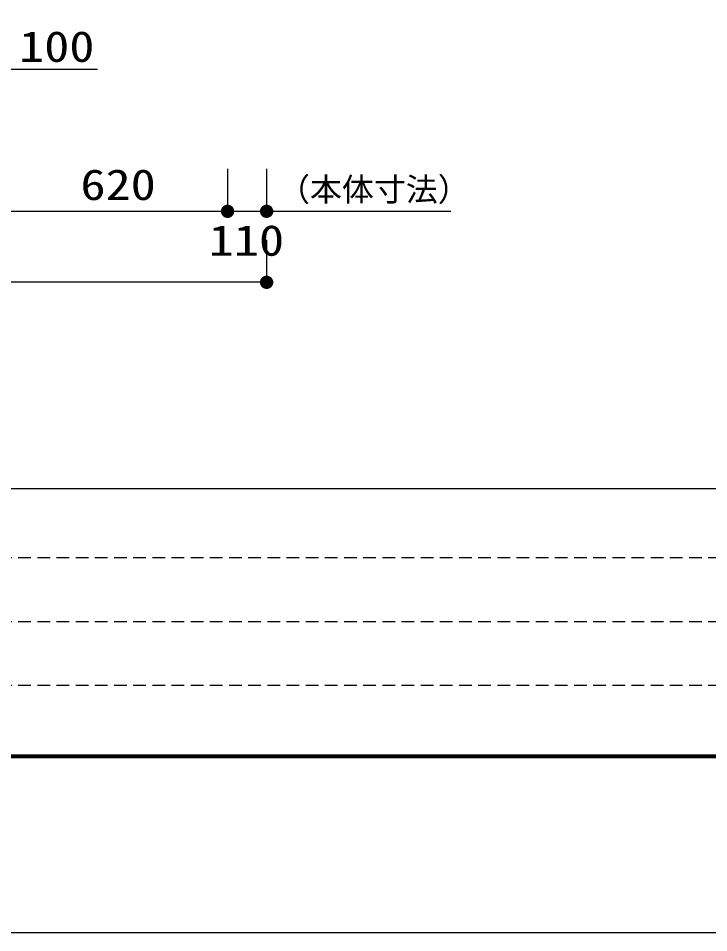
# Model space of a CAD drawing. Units: millimetres, scale not verified. Extents: x -8910 to 8910, y -6308 to 6308.
# Drawn here: x -3468 to -1523, y -6308 to -3732 of the extents above; entities that cross this region are included whole.
import ezdxf
from ezdxf.enums import TextEntityAlignment as Align

# ---------------------------------------------------------------- set-up
doc = ezdxf.new("R2010")
doc.units = ezdxf.units.MM
doc.header["$LTSCALE"] = 30
doc.linetypes.add('DASHED1', pattern=[1.8, 1.2, -0.6])
for name, color, linetype, lineweight in [('1-2_00クル-フ-6寸法', 132, 'Continuous', 25), ('1-5_図面枠', 7, 'Continuous', 25), ('1-6_Axis_waku', 7, 'Continuous', 25)]:
    doc.layers.add(name, color=color, linetype=linetype, lineweight=lineweight)
doc.styles.add('ＭＳ ゴシック', font='')
doc.styles.get('ＭＳ ゴシック').set_extended_font_data('MS Gothic')

msp = doc.modelspace()

# ---------------------------------------------------------------- linework, layer by layer
at = {"layer": '1-2_00クル-フ-6寸法', "color": 4}
for p, q in [((-3498.07, -3875.7), (-3244.63, -3875.7)), ((-2878.09, -4155.7), (-2878.09, -4275.7)), ((-2878.09, -4155.7), (-2878.09, -4275.7)), ((-2768.09, -4155.7), (-2768.09, -4275.7)), ((-3498.07, -4275.7), (-2878.09, -4275.7)), ((-2878.09, -4275.7), (-2768.09, -4275.7)), ((-2768.09, -4275.7), (-2249.35, -4275.7)), ((-2768.09, -4355.7), (-2768.09, -4475.7)), ((-2768.09, -4475.7), (-6468.11, -4475.7))]:
    msp.add_line(p, q, dxfattribs=at)
at = {"layer": '1-2_00クル-フ-6寸法'}
for points in [[(-2878.09, -4275.7), (-2896.84, -4275.7), (-2896.69, -4273.35)], [(-2878.09, -4275.7), (-2896.84, -4275.7), (-2896.69, -4273.35)], [(-2878.09, -4275.7), (-2896.69, -4273.35), (-2896.25, -4271.03)], [(-2878.09, -4275.7), (-2896.69, -4273.35), (-2896.25, -4271.03)], [(-2878.09, -4275.7), (-2896.25, -4271.03), (-2895.52, -4268.8)], [(-2878.09, -4275.7), (-2896.25, -4271.03), (-2895.52, -4268.8)], [(-2878.09, -4275.7), (-2895.52, -4268.8), (-2894.52, -4266.66)], [(-2878.09, -4275.7), (-2895.52, -4268.8), (-2894.52, -4266.66)], [(-2878.09, -4275.7), (-2894.52, -4266.66), (-2893.26, -4264.68)], [(-2878.09, -4275.7), (-2894.52, -4266.66), (-2893.26, -4264.68)], [(-2878.09, -4275.7), (-2893.26, -4264.68), (-2891.76, -4262.86)], [(-2878.09, -4275.7), (-2893.26, -4264.68), (-2891.76, -4262.86)], [(-2878.09, -4275.7), (-2891.76, -4262.86), (-2890.04, -4261.25)], [(-2878.09, -4275.7), (-2891.76, -4262.86), (-2890.04, -4261.25)], [(-2878.09, -4275.7), (-2890.04, -4261.25), (-2888.14, -4259.87)], [(-2878.09, -4275.7), (-2890.04, -4261.25), (-2888.14, -4259.87)], [(-2878.09, -4275.7), (-2888.14, -4259.87), (-2886.07, -4258.73)], [(-2878.09, -4275.7), (-2888.14, -4259.87), (-2886.07, -4258.73)], [(-2878.09, -4275.7), (-2886.07, -4258.73), (-2883.89, -4257.87)], [(-2878.09, -4275.7), (-2886.07, -4258.73), (-2883.89, -4257.87)], [(-2878.09, -4275.7), (-2883.89, -4257.87), (-2881.61, -4257.28)], [(-2878.09, -4275.7), (-2883.89, -4257.87), (-2881.61, -4257.28)], [(-2878.09, -4275.7), (-2881.61, -4257.28), (-2879.27, -4256.98)], [(-2878.09, -4275.7), (-2881.61, -4257.28), (-2879.27, -4256.98)], [(-2878.09, -4275.7), (-2879.27, -4256.98), (-2876.91, -4256.98)], [(-2878.09, -4275.7), (-2879.27, -4256.98), (-2876.91, -4256.98)], [(-2878.09, -4275.7), (-2876.91, -4256.98), (-2874.58, -4257.28)], [(-2878.09, -4275.7), (-2876.91, -4256.98), (-2874.58, -4257.28)], [(-2878.09, -4275.7), (-2874.58, -4257.28), (-2872.3, -4257.87)], [(-2878.09, -4275.7), (-2874.58, -4257.28), (-2872.3, -4257.87)], [(-2878.09, -4275.7), (-2872.3, -4257.87), (-2870.11, -4258.73)], [(-2878.09, -4275.7), (-2872.3, -4257.87), (-2870.11, -4258.73)], [(-2878.09, -4275.7), (-2870.11, -4258.73), (-2868.04, -4259.87)], [(-2878.09, -4275.7), (-2870.11, -4258.73), (-2868.04, -4259.87)], [(-2878.09, -4275.7), (-2868.04, -4259.87), (-2866.14, -4261.25)], [(-2878.09, -4275.7), (-2868.04, -4259.87), (-2866.14, -4261.25)], [(-2878.09, -4275.7), (-2866.14, -4261.25), (-2864.42, -4262.86)], [(-2878.09, -4275.7), (-2866.14, -4261.25), (-2864.42, -4262.86)], [(-2878.09, -4275.7), (-2864.42, -4262.86), (-2862.92, -4264.68)], [(-2878.09, -4275.7), (-2864.42, -4262.86), (-2862.92, -4264.68)], [(-2878.09, -4275.7), (-2862.92, -4264.68), (-2861.66, -4266.66)], [(-2878.09, -4275.7), (-2862.92, -4264.68), (-2861.66, -4266.66)], [(-2878.09, -4275.7), (-2861.66, -4266.66), (-2860.66, -4268.8)], [(-2878.09, -4275.7), (-2861.66, -4266.66), (-2860.66, -4268.8)], [(-2878.09, -4275.7), (-2860.66, -4268.8), (-2859.93, -4271.03)], [(-2878.09, -4275.7), (-2860.66, -4268.8), (-2859.93, -4271.03)], [(-2878.09, -4275.7), (-2859.93, -4271.03), (-2859.49, -4273.35)], [(-2878.09, -4275.7), (-2859.93, -4271.03), (-2859.49, -4273.35)], [(-2878.09, -4275.7), (-2859.49, -4273.35), (-2859.34, -4275.7)], [(-2878.09, -4275.7), (-2859.49, -4273.35), (-2859.34, -4275.7)], [(-2768.09, -4275.7), (-2786.84, -4275.7), (-2786.69, -4273.35)], [(-2768.09, -4275.7), (-2786.69, -4273.35), (-2786.25, -4271.03)], [(-2768.09, -4275.7), (-2786.25, -4271.03), (-2785.52, -4268.8)], [(-2768.09, -4275.7), (-2785.52, -4268.8), (-2784.52, -4266.66)], [(-2768.09, -4275.7), (-2784.52, -4266.66), (-2783.26, -4264.68)], [(-2768.09, -4275.7), (-2783.26, -4264.68), (-2781.76, -4262.86)], [(-2768.09, -4275.7), (-2781.76, -4262.86), (-2780.04, -4261.25)], [(-2768.09, -4275.7), (-2780.04, -4261.25), (-2778.14, -4259.87)], [(-2768.09, -4275.7), (-2778.14, -4259.87), (-2776.07, -4258.73)], [(-2768.09, -4275.7), (-2776.07, -4258.73), (-2773.88, -4257.87)], [(-2768.09, -4275.7), (-2773.88, -4257.87), (-2771.6, -4257.28)], [(-2768.09, -4275.7), (-2771.6, -4257.28), (-2769.27, -4256.98)], [(-2768.09, -4275.7), (-2769.27, -4256.98), (-2766.91, -4256.98)], [(-2768.09, -4275.7), (-2766.91, -4256.98), (-2764.58, -4257.28)], [(-2768.09, -4275.7), (-2764.58, -4257.28), (-2762.29, -4257.87)], [(-2768.09, -4275.7), (-2762.29, -4257.87), (-2760.11, -4258.73)], [(-2768.09, -4275.7), (-2760.11, -4258.73), (-2758.04, -4259.87)], [(-2768.09, -4275.7), (-2758.04, -4259.87), (-2756.14, -4261.25)], [(-2768.09, -4275.7), (-2756.14, -4261.25), (-2754.42, -4262.86)], [(-2768.09, -4275.7), (-2754.42, -4262.86), (-2752.92, -4264.68)], [(-2768.09, -4275.7), (-2752.92, -4264.68), (-2751.66, -4266.66)], [(-2768.09, -4275.7), (-2751.66, -4266.66), (-2750.66, -4268.8)], [(-2768.09, -4275.7), (-2750.66, -4268.8), (-2749.93, -4271.03)], [(-2768.09, -4275.7), (-2749.93, -4271.03), (-2749.49, -4273.35)], [(-2768.09, -4275.7), (-2749.49, -4273.35), (-2749.34, -4275.7)], [(-2878.09, -4275.7), (-2896.69, -4278.05), (-2896.84, -4275.7)], [(-2878.09, -4275.7), (-2896.69, -4278.05), (-2896.84, -4275.7)], [(-2878.09, -4275.7), (-2896.25, -4280.36), (-2896.69, -4278.05)], [(-2878.09, -4275.7), (-2896.25, -4280.36), (-2896.69, -4278.05)], [(-2878.09, -4275.7), (-2895.52, -4282.6), (-2896.25, -4280.36)], [(-2878.09, -4275.7), (-2895.52, -4282.6), (-2896.25, -4280.36)], [(-2878.09, -4275.7), (-2894.52, -4284.73), (-2895.52, -4282.6)], [(-2878.09, -4275.7), (-2894.52, -4284.73), (-2895.52, -4282.6)], [(-2878.09, -4275.7), (-2893.26, -4286.72), (-2894.52, -4284.73)], [(-2878.09, -4275.7), (-2893.26, -4286.72), (-2894.52, -4284.73)], [(-2878.09, -4275.7), (-2891.76, -4288.53), (-2893.26, -4286.72)], [(-2878.09, -4275.7), (-2891.76, -4288.53), (-2893.26, -4286.72)], [(-2878.09, -4275.7), (-2890.04, -4290.14), (-2891.76, -4288.53)], [(-2878.09, -4275.7), (-2890.04, -4290.14), (-2891.76, -4288.53)], [(-2878.09, -4275.7), (-2888.14, -4291.53), (-2890.04, -4290.14)], [(-2878.09, -4275.7), (-2888.14, -4291.53), (-2890.04, -4290.14)], [(-2878.09, -4275.7), (-2886.07, -4292.66), (-2888.14, -4291.53)], [(-2878.09, -4275.7), (-2886.07, -4292.66), (-2888.14, -4291.53)], [(-2878.09, -4275.7), (-2883.89, -4293.53), (-2886.07, -4292.66)], [(-2878.09, -4275.7), (-2883.89, -4293.53), (-2886.07, -4292.66)], [(-2878.09, -4275.7), (-2881.61, -4294.12), (-2883.89, -4293.53)], [(-2878.09, -4275.7), (-2881.61, -4294.12), (-2883.89, -4293.53)], [(-2878.09, -4275.7), (-2879.27, -4294.41), (-2881.61, -4294.12)], [(-2878.09, -4275.7), (-2879.27, -4294.41), (-2881.61, -4294.12)], [(-2878.09, -4275.7), (-2876.91, -4294.41), (-2879.27, -4294.41)], [(-2878.09, -4275.7), (-2876.91, -4294.41), (-2879.27, -4294.41)], [(-2878.09, -4275.7), (-2874.58, -4294.12), (-2876.91, -4294.41)], [(-2878.09, -4275.7), (-2872.3, -4293.53), (-2874.58, -4294.12)], [(-2878.09, -4275.7), (-2870.11, -4292.66), (-2872.3, -4293.53)], [(-2878.09, -4275.7), (-2868.04, -4291.53), (-2870.11, -4292.66)], [(-2878.09, -4275.7), (-2866.14, -4290.14), (-2868.04, -4291.53)], [(-2878.09, -4275.7), (-2864.42, -4288.53), (-2866.14, -4290.14)], [(-2878.09, -4275.7), (-2862.92, -4286.72), (-2864.42, -4288.53)], [(-2878.09, -4275.7), (-2861.66, -4284.73), (-2862.92, -4286.72)], [(-2878.09, -4275.7), (-2860.66, -4282.6), (-2861.66, -4284.73)], [(-2878.09, -4275.7), (-2859.93, -4280.36), (-2860.66, -4282.6)], [(-2878.09, -4275.7), (-2859.49, -4278.05), (-2859.93, -4280.36)], [(-2878.09, -4275.7), (-2859.34, -4275.7), (-2859.49, -4278.05)], [(-2878.09, -4275.7), (-2874.58, -4294.12), (-2876.91, -4294.41)], [(-2878.09, -4275.7), (-2872.3, -4293.53), (-2874.58, -4294.12)], [(-2878.09, -4275.7), (-2870.11, -4292.66), (-2872.3, -4293.53)], [(-2878.09, -4275.7), (-2868.04, -4291.53), (-2870.11, -4292.66)], [(-2878.09, -4275.7), (-2866.14, -4290.14), (-2868.04, -4291.53)], [(-2878.09, -4275.7), (-2864.42, -4288.53), (-2866.14, -4290.14)], [(-2878.09, -4275.7), (-2862.92, -4286.72), (-2864.42, -4288.53)], [(-2878.09, -4275.7), (-2861.66, -4284.73), (-2862.92, -4286.72)], [(-2878.09, -4275.7), (-2860.66, -4282.6), (-2861.66, -4284.73)], [(-2878.09, -4275.7), (-2859.93, -4280.36), (-2860.66, -4282.6)], [(-2878.09, -4275.7), (-2859.49, -4278.05), (-2859.93, -4280.36)], [(-2878.09, -4275.7), (-2859.34, -4275.7), (-2859.49, -4278.05)], [(-2768.09, -4275.7), (-2786.69, -4278.05), (-2786.84, -4275.7)], [(-2768.09, -4275.7), (-2786.25, -4280.36), (-2786.69, -4278.05)], [(-2768.09, -4275.7), (-2785.52, -4282.6), (-2786.25, -4280.36)], [(-2768.09, -4275.7), (-2784.52, -4284.73), (-2785.52, -4282.6)], [(-2768.09, -4275.7), (-2783.26, -4286.72), (-2784.52, -4284.73)], [(-2768.09, -4275.7), (-2781.76, -4288.53), (-2783.26, -4286.72)], [(-2768.09, -4275.7), (-2780.04, -4290.14), (-2781.76, -4288.53)], [(-2768.09, -4275.7), (-2778.14, -4291.53), (-2780.04, -4290.14)], [(-2768.09, -4275.7), (-2776.07, -4292.66), (-2778.14, -4291.53)], [(-2768.09, -4275.7), (-2773.88, -4293.53), (-2776.07, -4292.66)], [(-2768.09, -4275.7), (-2771.6, -4294.12), (-2773.88, -4293.53)], [(-2768.09, -4275.7), (-2769.27, -4294.41), (-2771.6, -4294.12)], [(-2768.09, -4275.7), (-2766.91, -4294.41), (-2769.27, -4294.41)], [(-2768.09, -4275.7), (-2764.58, -4294.12), (-2766.91, -4294.41)], [(-2768.09, -4275.7), (-2762.29, -4293.53), (-2764.58, -4294.12)], [(-2768.09, -4275.7), (-2760.11, -4292.66), (-2762.29, -4293.53)], [(-2768.09, -4275.7), (-2758.04, -4291.53), (-2760.11, -4292.66)], [(-2768.09, -4275.7), (-2756.14, -4290.14), (-2758.04, -4291.53)], [(-2768.09, -4275.7), (-2754.42, -4288.53), (-2756.14, -4290.14)], [(-2768.09, -4275.7), (-2752.92, -4286.72), (-2754.42, -4288.53)], [(-2768.09, -4275.7), (-2751.66, -4284.73), (-2752.92, -4286.72)], [(-2768.09, -4275.7), (-2750.66, -4282.6), (-2751.66, -4284.73)], [(-2768.09, -4275.7), (-2749.93, -4280.36), (-2750.66, -4282.6)], [(-2768.09, -4275.7), (-2749.49, -4278.05), (-2749.93, -4280.36)], [(-2768.09, -4275.7), (-2749.34, -4275.7), (-2749.49, -4278.05)], [(-2768.09, -4475.7), (-2786.84, -4475.7), (-2786.69, -4473.35)], [(-2768.09, -4475.7), (-2786.69, -4478.05), (-2786.84, -4475.7)], [(-2768.09, -4475.7), (-2786.69, -4473.35), (-2786.25, -4471.03)], [(-2768.09, -4475.7), (-2786.25, -4480.36), (-2786.69, -4478.05)], [(-2768.09, -4475.7), (-2786.25, -4471.03), (-2785.52, -4468.8)], [(-2768.09, -4475.7), (-2785.52, -4482.6), (-2786.25, -4480.36)], [(-2768.09, -4475.7), (-2785.52, -4468.8), (-2784.52, -4466.66)], [(-2768.09, -4475.7), (-2784.52, -4484.73), (-2785.52, -4482.6)], [(-2768.09, -4475.7), (-2784.52, -4466.66), (-2783.26, -4464.68)], [(-2768.09, -4475.7), (-2783.26, -4486.72), (-2784.52, -4484.73)], [(-2768.09, -4475.7), (-2783.26, -4464.68), (-2781.76, -4462.86)], [(-2768.09, -4475.7), (-2781.76, -4488.53), (-2783.26, -4486.72)], [(-2768.09, -4475.7), (-2781.76, -4462.86), (-2780.04, -4461.25)], [(-2768.09, -4475.7), (-2780.04, -4490.14), (-2781.76, -4488.53)], [(-2768.09, -4475.7), (-2780.04, -4461.25), (-2778.14, -4459.87)], [(-2768.09, -4475.7), (-2778.14, -4491.53), (-2780.04, -4490.14)], [(-2768.09, -4475.7), (-2778.14, -4459.87), (-2776.07, -4458.73)], [(-2768.09, -4475.7), (-2776.07, -4492.66), (-2778.14, -4491.53)], [(-2768.09, -4475.7), (-2776.07, -4458.73), (-2773.88, -4457.87)], [(-2768.09, -4475.7), (-2773.88, -4493.53), (-2776.07, -4492.66)], [(-2768.09, -4475.7), (-2773.88, -4457.87), (-2771.6, -4457.28)], [(-2768.09, -4475.7), (-2771.6, -4494.12), (-2773.88, -4493.53)], [(-2768.09, -4475.7), (-2771.6, -4457.28), (-2769.27, -4456.98)], [(-2768.09, -4475.7), (-2769.27, -4494.41), (-2771.6, -4494.12)], [(-2768.09, -4475.7), (-2769.27, -4456.98), (-2766.91, -4456.98)], [(-2768.09, -4475.7), (-2766.91, -4494.41), (-2769.27, -4494.41)], [(-2768.09, -4475.7), (-2766.91, -4456.98), (-2764.58, -4457.28)], [(-2768.09, -4475.7), (-2764.58, -4457.28), (-2762.29, -4457.87)], [(-2768.09, -4475.7), (-2762.29, -4457.87), (-2760.11, -4458.73)], [(-2768.09, -4475.7), (-2760.11, -4458.73), (-2758.04, -4459.87)], [(-2768.09, -4475.7), (-2758.04, -4459.87), (-2756.14, -4461.25)], [(-2768.09, -4475.7), (-2756.14, -4461.25), (-2754.42, -4462.86)], [(-2768.09, -4475.7), (-2754.42, -4462.86), (-2752.92, -4464.68)], [(-2768.09, -4475.7), (-2752.92, -4464.68), (-2751.66, -4466.66)], [(-2768.09, -4475.7), (-2751.66, -4466.66), (-2750.66, -4468.8)], [(-2768.09, -4475.7), (-2750.66, -4468.8), (-2749.93, -4471.03)], [(-2768.09, -4475.7), (-2749.93, -4471.03), (-2749.49, -4473.35)], [(-2768.09, -4475.7), (-2749.49, -4473.35), (-2749.34, -4475.7)], [(-2768.09, -4475.7), (-2764.58, -4494.12), (-2766.91, -4494.41)], [(-2768.09, -4475.7), (-2762.29, -4493.53), (-2764.58, -4494.12)], [(-2768.09, -4475.7), (-2760.11, -4492.66), (-2762.29, -4493.53)], [(-2768.09, -4475.7), (-2758.04, -4491.53), (-2760.11, -4492.66)], [(-2768.09, -4475.7), (-2756.14, -4490.14), (-2758.04, -4491.53)], [(-2768.09, -4475.7), (-2754.42, -4488.53), (-2756.14, -4490.14)], [(-2768.09, -4475.7), (-2752.92, -4486.72), (-2754.42, -4488.53)], [(-2768.09, -4475.7), (-2751.66, -4484.73), (-2752.92, -4486.72)], [(-2768.09, -4475.7), (-2750.66, -4482.6), (-2751.66, -4484.73)], [(-2768.09, -4475.7), (-2749.93, -4480.36), (-2750.66, -4482.6)], [(-2768.09, -4475.7), (-2749.49, -4478.05), (-2749.93, -4480.36)], [(-2768.09, -4475.7), (-2749.34, -4475.7), (-2749.49, -4478.05)]]:
    msp.add_solid(points, dxfattribs=at)
at = {"layer": '1-5_図面枠'}
msp.add_lwpolyline([(-8910, -6307.5), (-8910, 6307.5), (8910, 6307.5), (8910, -6307.5)], close=True, dxfattribs=at)
at = {"layer": '1-6_Axis_waku'}
for p, q in [((-7770, -5056.5), (8400, -5056.5)), ((8408.4, -5814.9), (-7778.4, -5814.9)), ((8407.8, -5814.3), (-7777.8, -5814.3)), ((8407.2, -5813.7), (-7777.2, -5813.7)), ((8406.6, -5813.1), (-7776.6, -5813.1)), ((8406, -5812.5), (-7776, -5812.5)), ((8405.4, -5811.9), (-7775.4, -5811.9)), ((8404.8, -5811.3), (-7774.8, -5811.3)), ((8404.2, -5810.7), (-7774.2, -5810.7)), ((8403.6, -5810.1), (-7773.6, -5810.1)), ((8403, -5809.5), (-7773, -5809.5)), ((8402.4, -5808.9), (-7772.4, -5808.9)), ((8401.8, -5808.3), (-7771.8, -5808.3)), ((8401.2, -5807.7), (-7771.2, -5807.7)), ((8400.6, -5807.1), (-7770.6, -5807.1)), ((-7770, -5806.5), (8400, -5806.5))]:
    msp.add_line(p, q, dxfattribs=at)
at = {"layer": '1-6_Axis_waku', "linetype": 'DASHED1'}
for p, q in [((240, -5251.5), (-7770, -5251.5)), ((240, -5431.5), (-7770, -5431.5)), ((240, -5611.5), (-7770, -5611.5))]:
    msp.add_line(p, q, dxfattribs=at)

# ---------------------------------------------------------------- texts
at = {"layer": '1-2_00クル-フ-6寸法', "color": 3, "style": 'ＭＳ ゴシック', "width": 1.2}
for s, p in [('100', (-3465.54, -3880.75)), ('620', (-3292.65, -4269.85)), ('110', (-2931.09, -4426.84))]:
    msp.add_text(s, height=86.66, dxfattribs=at).set_placement(p, align=Align.BOTTOM_LEFT)
at = {"layer": '1-2_00クル-フ-6寸法', "color": 4, "style": 'ＭＳ ゴシック'}
msp.add_text('（本体寸法）', height=65.98, dxfattribs=at).set_placement((-2735.96, -4266.81), align=Align.BOTTOM_LEFT)

doc.saveas('drawing.dxf')
